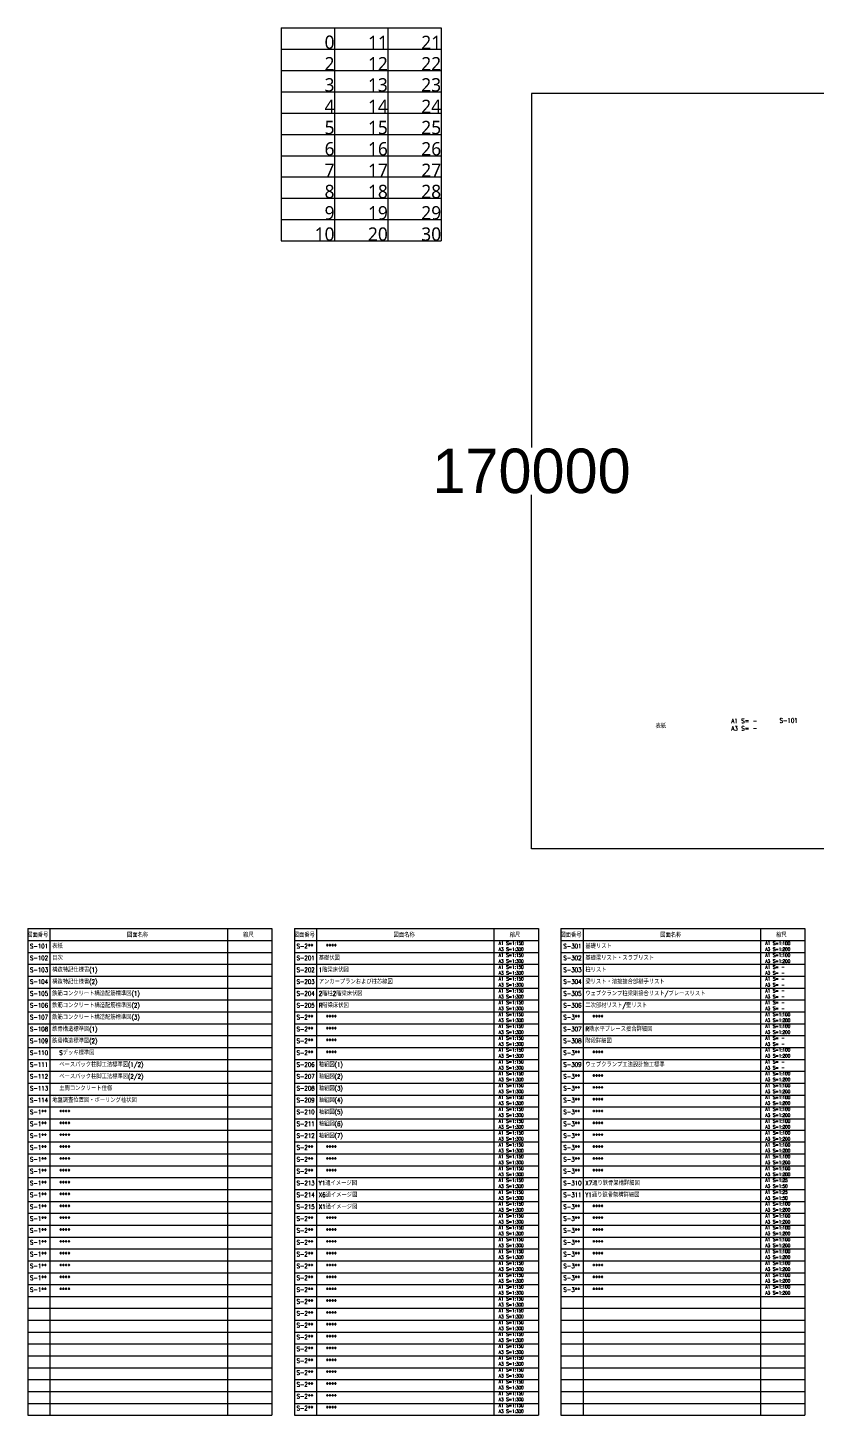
# Model space of a CAD drawing. Extents: x -180000 to 810000, y -1678500 to 210463.
# Drawn here: x -180000 to -2532, y -297550 to 14830 of the extents above; entities that cross this region are included whole.
import ezdxf

# ---------------------------------------------------------------- set-up
doc = ezdxf.new("R2010")
doc.units = 0
doc.header["$MEASUREMENT"] = 0
doc.layers.get('0').update_dxf_attribs({"color": 3, "linetype": 'CONTINUOUS'})
doc.layers.get('Defpoints').update_dxf_attribs({"color": 251, "linetype": 'CONTINUOUS'})
doc.layers.add('99_レイアウト枠', color=251, linetype='CONTINUOUS', plot=False)
doc.layers.add('99_頁番号', color=6, linetype='CONTINUOUS')
doc.styles.add('DRACAD', font='txt', dxfattribs={"width": 0.85, "bigfont": 'extfont2'})
doc.styles.get("Standard").update_dxf_attribs({"font": 'Osaka.ttc'})
doc.dimstyles.get("Standard").update_dxf_attribs({"dimtxt": 0.18, "dimasz": 0.18, "dimexe": 0.18, "dimexo": 0.0625, "dimgap": 0.09, "dimtad": 0, "dimtih": 1, "dimtoh": 1, "dimdec": 4, "dimzin": 0, "dimdsep": 46, "dimtxsty": 'Standard', "dimcen": 0.09, "dimadec": 0, "dimazin": 0, "dimtfac": 1, "dimtdec": 4, "dimtofl": 0, "dimtmove": 0, "dimatfit": 3, "dimfxl": 1, "dimtolj": 1, "dimtzin": 0, "dimarcsym": 0})

# ---------------------------------------------------------------- blocks, each defined once
blk = doc.blocks.new('*D7831')
at = {"layer": '99_レイアウト枠', "color": 0, "lineweight": -2}
for p, q in [((0, 0), (-66617, 0)), ((-66616, 0), (-66616, -79695)), ((-66616, -170000), (-66616, -90305)), ((0, -170000), (-66617, -170000))]:
    blk.add_line(p, q, dxfattribs=at)
at = {"layer": '99_レイアウト枠', "color": 0}
for points in [[(-66616, 0), (-66616, 0), (-66616, 0)], [(-66616, -170000), (-66616, -170000), (-66616, -170000)]]:
    blk.add_solid(points, dxfattribs=at)
at = {"layer": 'Defpoints', "color": 0}
for p in [(0, 0), (-66616, -170000), (0, -170000)]:
    blk.add_point(p, dxfattribs=at)
at = {"layer": '99_レイアウト枠', "color": 0, "insert": (-66616, -85000), "char_height": 10000, "attachment_point": 5}
blk.add_mtext('\\A1;170000', dxfattribs=at)
blk = doc.blocks.new('*T7869')
at = {"layer": '99_頁番号', "color": 0, "linetype": 'ByBlock', "lineweight": -2}
for p, q in [((0, 0), (36000, 0)), ((0, 0), (0, -48000)), ((12000, 0), (12000, -48000)), ((24000, 0), (24000, -48000)), ((36000, 0), (36000, -48000)), ((0, -4800), (36000, -4800)), ((0, -9600), (36000, -9600)), ((0, -14400), (36000, -14400)), ((0, -19200), (36000, -19200)), ((0, -24000), (36000, -24000)), ((0, -28800), (36000, -28800)), ((0, -33600), (36000, -33600)), ((0, -38400), (36000, -38400)), ((0, -43200), (36000, -43200)), ((0, -48000), (36000, -48000))]:
    blk.add_line(p, q, dxfattribs=at)
at = {"layer": '99_頁番号', "color": 0, "char_height": 3000, "width": 11988, "attachment_point": 9}
for s, insert in [('\\C7;\\fYu Gothic|b0|i0|c128;0', (11994, -4794)), ('\\C7;\\fYu Gothic|b0|i0|c128;11', (23994, -4794)), ('\\C7;\\fYu Gothic|b0|i0|c128;21', (35994, -4794)), ('\\C7;\\fYu Gothic|b0|i0|c128;2', (11994, -9594)), ('\\C7;\\fYu Gothic|b0|i0|c128;12', (23994, -9594)), ('\\C7;\\fYu Gothic|b0|i0|c128;22', (35994, -9594)), ('\\C7;\\fYu Gothic|b0|i0|c128;3', (11994, -14394)), ('\\C7;\\fYu Gothic|b0|i0|c128;13', (23994, -14394)), ('\\C7;\\fYu Gothic|b0|i0|c128;23', (35994, -14394)), ('\\C7;\\fYu Gothic|b0|i0|c128;4', (11994, -19194)), ('\\C7;\\fYu Gothic|b0|i0|c128;14', (23994, -19194)), ('\\C7;\\fYu Gothic|b0|i0|c128;24', (35994, -19194)), ('\\C7;\\fYu Gothic|b0|i0|c128;5', (11994, -23994)), ('\\C7;\\fYu Gothic|b0|i0|c128;15', (23994, -23994)), ('\\C7;\\fYu Gothic|b0|i0|c128;25', (35994, -23994)), ('\\C7;\\fYu Gothic|b0|i0|c128;6', (11994, -28794)), ('\\C7;\\fYu Gothic|b0|i0|c128;16', (23994, -28794)), ('\\C7;\\fYu Gothic|b0|i0|c128;26', (35994, -28794)), ('\\C7;\\fYu Gothic|b0|i0|c128;7', (11994, -33594)), ('\\C7;\\fYu Gothic|b0|i0|c128;17', (23994, -33594)), ('\\C7;\\fYu Gothic|b0|i0|c128;27', (35994, -33594)), ('\\C7;\\fYu Gothic|b0|i0|c128;8', (11994, -38394)), ('\\C7;\\fYu Gothic|b0|i0|c128;18', (23994, -38394)), ('\\C7;\\fYu Gothic|b0|i0|c128;28', (35994, -38394)), ('\\C7;\\fYu Gothic|b0|i0|c128;9', (11994, -43194)), ('\\C7;\\fYu Gothic|b0|i0|c128;19', (23994, -43194)), ('\\C7;\\fYu Gothic|b0|i0|c128;29', (35994, -43194)), ('\\C7;\\fYu Gothic|b0|i0|c128;10', (11994, -47994)), ('\\C7;\\fYu Gothic|b0|i0|c128;20', (23994, -47994)), ('\\C7;\\fYu Gothic|b0|i0|c128;30', (35994, -47994))]:
    blk.add_mtext(s, dxfattribs=dict(at, insert=insert))

msp = doc.modelspace()

# ---------------------------------------------------------------- linework, layer by layer
at = {"layer": '99_頁番号'}
for p, q in [((-180000, -188000), (-125064.1, -188000)), ((-180000, -188000), (-180000, -297550)), ((-175000, -188000), (-175000, -297550)), ((-135064.1, -188000), (-135064.1, -297550)), ((-125064.1, -188000), (-125064.1, -297550)), ((-120000, -188000), (-65064.1, -188000)), ((-120000, -188000), (-120000, -297550)), ((-115000, -188000), (-115000, -297550)), ((-75064.1, -188000), (-75064.1, -297550)), ((-65064.1, -188000), (-65064.1, -297550)), ((-60000, -188000), (-5064.1, -188000)), ((-60000, -188000), (-60000, -297550)), ((-55000, -188000), (-55000, -297550)), ((-15064.1, -188000), (-15064.1, -297550)), ((-5064.1, -188000), (-5064.1, -297550)), ((-180000, -190675), (-125064.1, -190675)), ((-180000, -193350), (-125064.1, -193350)), ((-120000, -190675), (-65064.1, -190675)), ((-120000, -193350), (-65064.1, -193350)), ((-60000, -190675), (-5064.1, -190675)), ((-60000, -193350), (-5064.1, -193350)), ((-180000, -196025), (-125064.1, -196025)), ((-120000, -196025), (-65064.1, -196025)), ((-60000, -196025), (-5064.1, -196025)), ((-180000, -198700), (-125064.1, -198700)), ((-120000, -198700), (-65064.1, -198700)), ((-60000, -198700), (-5064.1, -198700)), ((-180000, -201375), (-125064.1, -201375)), ((-120000, -201375), (-65064.1, -201375)), ((-60000, -201375), (-5064.1, -201375)), ((-180000, -204050), (-125064.1, -204050)), ((-120000, -204050), (-65064.1, -204050)), ((-60000, -204050), (-5064.1, -204050)), ((-180000, -206725), (-125064.1, -206725)), ((-120000, -206725), (-65064.1, -206725)), ((-60000, -206725), (-5064.1, -206725)), ((-180000, -209400), (-125064.1, -209400)), ((-180000, -212075), (-125064.1, -212075)), ((-120000, -209400), (-65064.1, -209400)), ((-120000, -212075), (-65064.1, -212075)), ((-60000, -209400), (-5064.1, -209400)), ((-60000, -212075), (-5064.1, -212075)), ((-180000, -214750), (-125064.1, -214750)), ((-120000, -214750), (-65064.1, -214750)), ((-60000, -214750), (-5064.1, -214750)), ((-180000, -217425), (-125064.1, -217425)), ((-120000, -217425), (-65064.1, -217425)), ((-60000, -217425), (-5064.1, -217425)), ((-180000, -220100), (-125064.1, -220100)), ((-120000, -220100), (-65064.1, -220100)), ((-60000, -220100), (-5064.1, -220100)), ((-180000, -222775), (-125064.1, -222775)), ((-120000, -222775), (-65064.1, -222775)), ((-60000, -222775), (-5064.1, -222775)), ((-180000, -225450), (-125064.1, -225450)), ((-120000, -225450), (-65064.1, -225450)), ((-60000, -225450), (-5064.1, -225450)), ((-180000, -228125), (-125064.1, -228125)), ((-180000, -230800), (-125064.1, -230800)), ((-120000, -228125), (-65064.1, -228125)), ((-120000, -230800), (-65064.1, -230800)), ((-60000, -228125), (-5064.1, -228125)), ((-60000, -230800), (-5064.1, -230800)), ((-180000, -233350), (-125064.1, -233350)), ((-120000, -233350), (-65064.1, -233350)), ((-60000, -233350), (-5064.1, -233350)), ((-180000, -236025), (-125064.1, -236025)), ((-120000, -236025), (-65064.1, -236025)), ((-60000, -236025), (-5064.1, -236025)), ((-180000, -238700), (-125064.1, -238700)), ((-120000, -238700), (-65064.1, -238700)), ((-60000, -238700), (-5064.1, -238700)), ((-180000, -241375), (-125064.1, -241375)), ((-120000, -241375), (-65064.1, -241375)), ((-60000, -241375), (-5064.1, -241375)), ((-180000, -244050), (-125064.1, -244050)), ((-180000, -246725), (-125064.1, -246725)), ((-120000, -244050), (-65064.1, -244050)), ((-120000, -246725), (-65064.1, -246725)), ((-60000, -244050), (-5064.1, -244050)), ((-60000, -246725), (-5064.1, -246725)), ((-180000, -249400), (-125064.1, -249400)), ((-120000, -249400), (-65064.1, -249400)), ((-60000, -249400), (-5064.1, -249400)), ((-180000, -252075), (-125064.1, -252075)), ((-120000, -252075), (-65064.1, -252075)), ((-60000, -252075), (-5064.1, -252075)), ((-180000, -254750), (-125064.1, -254750)), ((-120000, -254750), (-65064.1, -254750)), ((-60000, -254750), (-5064.1, -254750)), ((-180000, -257425), (-125064.1, -257425)), ((-120000, -257425), (-65064.1, -257425)), ((-60000, -257425), (-5064.1, -257425)), ((-180000, -260100), (-125064.1, -260100)), ((-120000, -260100), (-65064.1, -260100)), ((-60000, -260100), (-5064.1, -260100)), ((-180000, -262775), (-125064.1, -262775)), ((-180000, -265450), (-125064.1, -265450)), ((-120000, -262775), (-65064.1, -262775)), ((-120000, -265450), (-65064.1, -265450)), ((-60000, -262775), (-5064.1, -262775)), ((-60000, -265450), (-5064.1, -265450)), ((-180000, -268125), (-125064.1, -268125)), ((-120000, -268125), (-65064.1, -268125)), ((-60000, -268125), (-5064.1, -268125)), ((-180000, -270800), (-125064.1, -270800)), ((-120000, -270800), (-65064.1, -270800)), ((-60000, -270800), (-5064.1, -270800)), ((-180000, -273475), (-125064.1, -273475)), ((-120000, -273475), (-65064.1, -273475)), ((-60000, -273475), (-5064.1, -273475)), ((-180000, -276150), (-125064.1, -276150)), ((-120000, -276150), (-65064.1, -276150)), ((-60000, -276150), (-5064.1, -276150)), ((-180000, -278825), (-125064.1, -278825)), ((-120000, -278825), (-65064.1, -278825)), ((-60000, -278825), (-5064.1, -278825)), ((-180000, -281500), (-125064.1, -281500)), ((-180000, -284175), (-125064.1, -284175)), ((-120000, -281500), (-65064.1, -281500)), ((-120000, -284175), (-65064.1, -284175)), ((-60000, -281500), (-5064.1, -281500)), ((-60000, -284175), (-5064.1, -284175)), ((-180000, -286850), (-125064.1, -286850)), ((-120000, -286850), (-65064.1, -286850)), ((-60000, -286850), (-5064.1, -286850)), ((-180000, -289525), (-125064.1, -289525)), ((-120000, -289525), (-65064.1, -289525)), ((-60000, -289525), (-5064.1, -289525)), ((-180000, -292200), (-125064.1, -292200)), ((-120000, -292200), (-65064.1, -292200)), ((-60000, -292200), (-5064.1, -292200)), ((-180000, -294875), (-125064.1, -294875)), ((-120000, -294875), (-65064.1, -294875)), ((-60000, -294875), (-5064.1, -294875)), ((-180000, -297550), (-125064.1, -297550)), ((-120000, -297550), (-65064.1, -297550)), ((-60000, -297550), (-5064.1, -297550))]:
    msp.add_line(p, q, dxfattribs=at)

# ---------------------------------------------------------------- block references
msp.add_blockref('*T7869', (-122950.8, 14830.1))

# ---------------------------------------------------------------- texts
at = {"layer": '99_頁番号', "char_height": 1000, "attachment_point": 5, "style": 'DRACAD'}
for s, insert in [('{表紙}', (-37500, -142375)), ('A1 S= - ^JA3 S= - ', (-18750, -142062.5)), ('{S-101}', (-8750, -141125))]:
    msp.add_mtext(s, dxfattribs=dict(at, insert=insert))
at = {"layer": '99_頁番号', "style": 'DRACAD'}
for s, insert, char_height, width, attachment_point, line_spacing_factor in [('図面番号', (-177750, -189416.7), 1000, 4500, 5, 1.6), ('図面名称', (-155282.1, -189416.7), 1000, 39435.874, 5, 1.6), ('縮尺', (-130346.2, -189416.7), 1000, 9435.874, 5, 1.6), ('図面番号', (-117750, -189416.7), 1000, 4500, 5, 1.6), ('図面名称', (-95282.1, -189416.7), 1000, 39435.874, 5, 1.6), ('縮尺', (-70346.2, -189416.7), 1000, 9435.874, 5, 1.6), ('図面番号', (-57750, -189416.7), 1000, 4500, 5, 1.6), ('図面名称', (-35282.1, -189416.7), 1000, 39435.874, 5, 1.6), ('縮尺', (-10346.2, -189416.7), 1000, 9435.874, 5, 1.6), ('S-101\\PS-102\\PS-103\\PS-104\\PS-105\\PS-106\\PS-107\\PS-108\\PS-109\\PS-110\\PS-111\\PS-112\\PS-113\\PS-114\\PS-1**\\PS-1**\\PS-1**\\PS-1**\\PS-1**\\PS-1**\\PS-1**\\PS-1**\\PS-1**\\PS-1**\\PS-1**\\PS-1**\\PS-1**\\PS-1**\\PS-1**\\PS-1**', (-179500, -191425), 1000, 4500, 1, 1.6), ('表紙\\P目次\\P構造特記仕様書(1)\\P構造特記仕様書(2)\\P鉄筋コンクリート構造配筋標準図(1)\\P鉄筋コンクリート構造配筋標準図(2)\\P鉄筋コンクリート構造配筋標準図(3)\\P鉄骨構造標準図(1)  \\P鉄骨構造標準図(2)  \\P  Sデッキ標準図  \\P  ベースパック柱脚工法標準図(1/2)  \\P  ベースパック柱脚工法標準図(2/2)  \\P  土間コンクリート仕様  \\P地盤調査位置図・ボーリング柱状図\\P  ****  \\P  ****  \\P  ****  \\P  ****  \\P  ****  \\P  ****  \\P  ****  \\P  ****  \\P  ****  \\P  ****  \\P  ****  \\P  ****  \\P  ****  \\P  ****  \\P  ****  \\P  ****  ', (-174500, -191425), 1000, 39500, 1, 1.6), ('S-2**\\PS-201\\PS-202\\PS-203\\PS-204\\PS-205\\PS-2**\\PS-2**\\PS-2**\\PS-2**\\PS-206\\PS-207\\PS-208\\PS-209\\PS-210\\PS-211\\PS-212\\PS-2**\\PS-2**\\PS-2**\\PS-213\\PS-214\\PS-215\\PS-2**\\PS-2**\\PS-2**\\PS-2**\\PS-2**\\PS-2**\\PS-2**\\PS-2**\\PS-2**\\PS-2**\\PS-2**\\PS-2**\\PS-2**\\PS-2**\\PS-2**\\PS-2**\\PS-2**', (-119500, -191425), 1000, 10804.015, 1, 1.6), ('  ****  \\P基礎伏図\\P1階梁床伏図\\Pアンカープランおよび柱芯線図\\P2階柱2階梁床伏図\\PR階梁床伏図\\P  ****  \\P  ****  \\P  ****  \\P  ****  \\P軸組図(1)\\P軸組図(2)\\P軸組図(3)\\P軸組図(4)\\P軸組図(5)\\P軸組図(6)\\P軸組図(7)\\P  ****  \\P  ****  \\P  ****  \\PY1通イメージ図\\PX6通イメージ図\\PX1通イメージ図\\P  ****  \\P  ****  \\P  ****  \\P  ****  \\P  ****  \\P  ****  \\P  ****  \\P  ****  \\P  ****  \\P  ****  \\P  ****  \\P  ****  \\P  ****  \\P  ****  \\P  ****  \\P  ****  \\P  ****  ', (-114500, -191425), 1000, 38791.967, 1, 1.6), ('A1 S=1:150^JA3 S=1:300\\PA1 S=1:150^JA3 S=1:300\\PA1 S=1:150^JA3 S=1:300\\PA1 S=1:150^JA3 S=1:300\\PA1 S=1:150^JA3 S=1:300\\PA1 S=1:150^JA3 S=1:300\\PA1 S=1:150^JA3 S=1:300\\PA1 S=1:150^JA3 S=1:300\\PA1 S=1:150^JA3 S=1:300\\PA1 S=1:150^JA3 S=1:300\\PA1 S=1:150^JA3 S=1:300\\PA1 S=1:150^JA3 S=1:300\\PA1 S=1:150^JA3 S=1:300\\PA1 S=1:150^JA3 S=1:300\\PA1 S=1:150^JA3 S=1:300\\PA1 S=1:150^JA3 S=1:300\\PA1 S=1:150^JA3 S=1:300\\PA1 S=1:150^JA3 S=1:300\\PA1 S=1:150^JA3 S=1:300\\PA1 S=1:150^JA3 S=1:300\\PA1 S=1:150^JA3 S=1:300\\PA1 S=1:150^JA3 S=1:300\\PA1 S=1:150^JA3 S=1:300\\PA1 S=1:150^JA3 S=1:300\\PA1 S=1:150^JA3 S=1:300\\PA1 S=1:150^JA3 S=1:300\\PA1 S=1:150^JA3 S=1:300\\PA1 S=1:150^JA3 S=1:300\\PA1 S=1:150^JA3 S=1:300\\PA1 S=1:150^JA3 S=1:300\\PA1 S=1:150^JA3 S=1:300\\PA1 S=1:150^JA3 S=1:300\\PA1 S=1:150^JA3 S=1:300\\PA1 S=1:150^JA3 S=1:300\\PA1 S=1:150^JA3 S=1:300\\PA1 S=1:150^JA3 S=1:300\\PA1 S=1:150^JA3 S=1:300\\PA1 S=1:150^JA3 S=1:300\\PA1 S=1:150^JA3 S=1:300\\PA1 S=1:150^JA3 S=1:300\\P', (-74000, -190925), 750, 10804.015, 1, 1.066667), ('S-301\\PS-302\\PS-303\\PS-304\\PS-305\\PS-306\\PS-3**\\PS-307\\PS-308\\PS-3**\\PS-309\\PS-3**\\PS-3**\\PS-3**\\PS-3**\\PS-3**\\PS-3**\\PS-3**\\PS-3**\\PS-3**\\PS-310\\PS-311\\PS-3**\\PS-3**\\PS-3**\\PS-3**\\PS-3**\\PS-3**\\PS-3**\\PS-3**', (-59435.9, -191425), 1000, 10804.015, 1, 1.6), ('基礎リスト\\P基礎梁リスト・スラブリスト\\P柱リスト\\P梁リスト・溶接接合部継手リスト\\Pウェブクランプ柱梁剛接合リスト/ブレースリスト\\P二次部材リスト/壁リスト\\P  ****  \\PR階水平ブレース接合詳細図\\P階段詳細図\\P  ****  \\Pウェブクランプ工法設計施工標準\\P  ****  \\P  ****  \\P  ****  \\P  ****  \\P  ****  \\P  ****  \\P  ****  \\P  ****  \\P  ****  \\PX7通り鉄骨架構詳細図\\PY1通り鉄骨架構詳細図\\P  ****  \\P  ****  \\P  ****  \\P  ****  \\P  ****  \\P  ****  \\P  ****  \\P  ****  ', (-54500, -191425), 1000, 39524.018, 1, 1.6), ('A1 S=1:100^JA3 S=1:200\\PA1 S=1:100^JA3 S=1:200\\PA1 S= - ^JA3 S= - \\PA1 S= - ^JA3 S= - \\PA1 S= - ^JA3 S= - \\PA1 S= - ^JA3 S= - \\PA1 S=1:100^JA3 S=1:200\\PA1 S=1:100^JA3 S=1:200\\PA1 S= - ^JA3 S= - \\PA1 S=1:100^JA3 S=1:200\\PA1 S= - ^JA3 S= - \\PA1 S=1:100^JA3 S=1:200\\PA1 S=1:100^JA3 S=1:200\\PA1 S=1:100^JA3 S=1:200\\PA1 S=1:100^JA3 S=1:200\\PA1 S=1:100^JA3 S=1:200\\PA1 S=1:100^JA3 S=1:200\\PA1 S=1:100^JA3 S=1:200\\PA1 S=1:100^JA3 S=1:200\\PA1 S=1:100^JA3 S=1:200\\PA1 S=1:25^JA3 S=1:50\\PA1 S=1:25^JA3 S=1:50\\PA1 S=1:100^JA3 S=1:200\\PA1 S=1:100^JA3 S=1:200\\PA1 S=1:100^JA3 S=1:200\\PA1 S=1:100^JA3 S=1:200\\PA1 S=1:100^JA3 S=1:200\\PA1 S=1:100^JA3 S=1:200\\PA1 S=1:100^JA3 S=1:200\\PA1 S=1:100^JA3 S=1:200', (-14000, -190925), 750, 8656.876, 1, 1.066667)]:
    msp.add_mtext(s, dxfattribs=dict(at, insert=insert, char_height=char_height, width=width, attachment_point=attachment_point, line_spacing_factor=line_spacing_factor))

# ---------------------------------------------------------------- dimensions: what is measured, and where the dimension line sits
at = {"layer": '99_レイアウト枠'}
dim = msp.add_linear_dim(base=(-66616.4, -170000), p1=(0, 0), p2=(0, -170000), angle=90, dimstyle='Standard', override={"dimtxt": 10000, "dimdec": 0}, dxfattribs=at)
dim.commit()
dim.dimension.update_dxf_attribs({"geometry": '*D7831', "text_midpoint": (-66616.4, -85000)})

doc.saveas('drawing.dxf')
